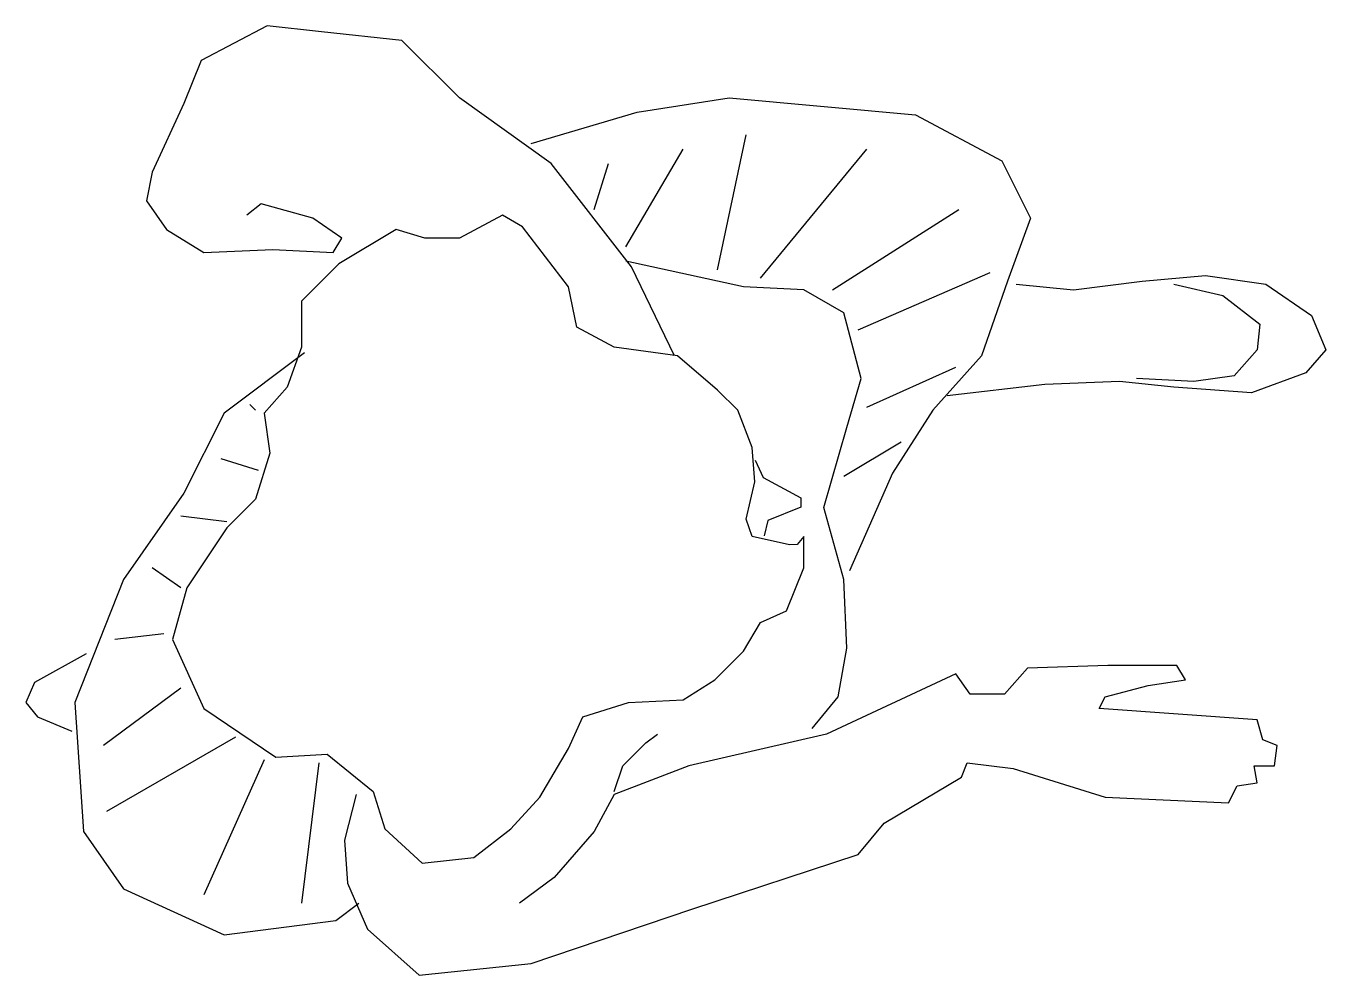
# Model space of a CAD drawing. Header units: millimetres. Extents: x -1486.648 to -1485.99, y 1865.214 to 1865.695.
import ezdxf

# ---------------------------------------------------------------- set-up
doc = ezdxf.new("R2010")
doc.units = ezdxf.units.MM
doc.header["$LTSCALE"] = 10
doc.layers.add('Humanos', color=2, linetype='Continuous')

msp = doc.modelspace()

# ---------------------------------------------------------------- linework, layer by layer
at = {"layer": 'Humanos'}
for p, q in [((-1486.29776, 1865.57172), (-1486.28323, 1865.63998)), ((-1486.34428, 1865.58334), (-1486.31521, 1865.63272)), ((-1486.27596, 1865.56736), (-1486.22218, 1865.63272)), ((-1486.36027, 1865.60222), (-1486.353, 1865.62546)), ((-1486.23962, 1865.56155), (-1486.17566, 1865.60222)), ((-1486.22654, 1865.54122), (-1486.15968, 1865.57027)), ((-1486.22218, 1865.50201), (-1486.17712, 1865.52234)), ((-1486.53179, 1865.50056), (-1486.53469, 1865.50346)), ((-1486.23381, 1865.46715), (-1486.20474, 1865.48458)), ((-1486.53033, 1865.47006), (-1486.54923, 1865.47587)), ((-1486.54632, 1865.44392), (-1486.56958, 1865.44682)), ((-1486.56958, 1865.41051), (-1486.58411, 1865.42068)), ((-1486.5783, 1865.38728), (-1486.60301, 1865.38437)), ((-1486.56958, 1865.35968), (-1486.60882, 1865.33064)), ((-1486.54196, 1865.33499), (-1486.60737, 1865.29723)), ((-1486.3341, 1865.33209), (-1486.32829, 1865.33644)), ((-1486.34573, 1865.32047), (-1486.3341, 1865.33209)), ((-1486.52742, 1865.32337), (-1486.55795, 1865.25512)), ((-1486.49981, 1865.32192), (-1486.50853, 1865.25076)), ((-1486.35009, 1865.3074), (-1486.34573, 1865.32047))]:
    msp.add_line(p, q, dxfattribs=at)
for points in [[(-1486.31957, 1865.52815), (-1486.34137, 1865.57317), (-1486.38207, 1865.62546), (-1486.42858, 1865.65886), (-1486.45765, 1865.6879), (-1486.49835, 1865.69226), (-1486.52597, 1865.69517), (-1486.5594, 1865.67774), (-1486.56812, 1865.65595), (-1486.58411, 1865.6211), (-1486.58702, 1865.60657), (-1486.57685, 1865.59205), (-1486.55795, 1865.58043), (-1486.52306, 1865.58189), (-1486.49254, 1865.58043), (-1486.48818, 1865.58769), (-1486.50271, 1865.59786), (-1486.52888, 1865.60512), (-1486.53615, 1865.59931)], [(-1486.39224, 1865.63562), (-1486.33846, 1865.6516), (-1486.29195, 1865.65886), (-1486.19747, 1865.65014), (-1486.15386, 1865.62691), (-1486.13933, 1865.59786), (-1486.15095, 1865.56591), (-1486.16404, 1865.52815), (-1486.18875, 1865.50056), (-1486.2091, 1865.46861), (-1486.2309, 1865.41923)], [(-1486.2498, 1865.33935), (-1486.23671, 1865.35532), (-1486.23235, 1865.38001), (-1486.23381, 1865.41487), (-1486.24398, 1865.45118), (-1486.23235, 1865.49184), (-1486.22508, 1865.51653), (-1486.23381, 1865.54993), (-1486.25416, 1865.56155), (-1486.28468, 1865.56301), (-1486.34428, 1865.57608)], [(-1486.14659, 1865.56446), (-1486.11752, 1865.56155), (-1486.08264, 1865.56591), (-1486.05066, 1865.56881), (-1486.02013, 1865.56446), (-1485.99688, 1865.54848), (-1485.98961, 1865.53105), (-1485.99978, 1865.51944), (-1486.0274, 1865.50927), (-1486.06665, 1865.51217), (-1486.09427, 1865.51508), (-1486.13206, 1865.51363), (-1486.18148, 1865.50782)], [(-1486.06665, 1865.56446), (-1486.04194, 1865.55865), (-1486.02304, 1865.54413), (-1486.02449, 1865.53105), (-1486.03612, 1865.51798), (-1486.05647, 1865.51508), (-1486.08554, 1865.51653)], [(-1486.50707, 1865.5296), (-1486.54777, 1865.4991), (-1486.56812, 1865.45844), (-1486.59865, 1865.41487), (-1486.62336, 1865.35242), (-1486.619, 1865.28707), (-1486.59865, 1865.25802), (-1486.54777, 1865.23478), (-1486.49109, 1865.24204), (-1486.47946, 1865.25076)], [(-1486.27882, 1865.47526), (-1486.2747, 1865.46642), (-1486.25563, 1865.45617), (-1486.25563, 1865.45145), (-1486.27234, 1865.44461), (-1486.27411, 1865.43695)], [(-1486.61754, 1865.37711), (-1486.64371, 1865.36259), (-1486.64807, 1865.35242), (-1486.64226, 1865.34516), (-1486.62481, 1865.3379)], [(-1486.48091, 1865.30595), (-1486.48672, 1865.28271), (-1486.48527, 1865.26092), (-1486.4751, 1865.23769), (-1486.44893, 1865.21445), (-1486.39224, 1865.22026), (-1486.31084, 1865.24785), (-1486.22654, 1865.27545), (-1486.21346, 1865.29142), (-1486.17421, 1865.31466), (-1486.1713, 1865.32192), (-1486.14805, 1865.31902), (-1486.10153, 1865.30449), (-1486.03903, 1865.30159), (-1486.03467, 1865.3103), (-1486.02449, 1865.31176), (-1486.02595, 1865.32047), (-1486.01577, 1865.32047), (-1486.01432, 1865.33064), (-1486.02159, 1865.33354), (-1486.02449, 1865.34371), (-1486.10444, 1865.34952), (-1486.10153, 1865.35532), (-1486.07973, 1865.36113), (-1486.06083, 1865.36404), (-1486.06519, 1865.3713), (-1486.10008, 1865.3713), (-1486.14078, 1865.36985), (-1486.15241, 1865.35678), (-1486.16985, 1865.35678), (-1486.17712, 1865.36694), (-1486.24253, 1865.33644), (-1486.3123, 1865.32047), (-1486.35009, 1865.30595), (-1486.36027, 1865.28707), (-1486.38062, 1865.26383), (-1486.39806, 1865.25076)]]:
    msp.add_lwpolyline(points, dxfattribs=at)
msp.add_lwpolyline([(-1486.25747, 1865.43245), (-1486.26142, 1865.4323), (-1486.28032, 1865.43665), (-1486.28323, 1865.44537), (-1486.27887, 1865.46425), (-1486.28032, 1865.48168), (-1486.28759, 1865.50056), (-1486.29776, 1865.51072), (-1486.31811, 1865.52815), (-1486.35009, 1865.53251), (-1486.36899, 1865.54267), (-1486.37335, 1865.56301), (-1486.3966, 1865.5935), (-1486.40678, 1865.59931), (-1486.42858, 1865.58769), (-1486.44603, 1865.58769), (-1486.46056, 1865.59205), (-1486.48963, 1865.57462), (-1486.50853, 1865.55574), (-1486.50853, 1865.53251), (-1486.5158, 1865.51217), (-1486.52742, 1865.4991), (-1486.52452, 1865.47877), (-1486.53179, 1865.45553), (-1486.54632, 1865.44101), (-1486.56667, 1865.41051), (-1486.57394, 1865.38437), (-1486.55795, 1865.34952), (-1486.52161, 1865.32483), (-1486.49545, 1865.32628), (-1486.47219, 1865.3074), (-1486.46638, 1865.28852), (-1486.44748, 1865.27109), (-1486.42131, 1865.274), (-1486.40242, 1865.28852), (-1486.38788, 1865.30449), (-1486.37335, 1865.32918), (-1486.36608, 1865.34516), (-1486.34282, 1865.35242), (-1486.31521, 1865.35387), (-1486.29922, 1865.36404), (-1486.28468, 1865.37856), (-1486.27596, 1865.39308), (-1486.26288, 1865.39889), (-1486.25416, 1865.42068), (-1486.25416, 1865.43665)], close=True, dxfattribs=at)

doc.saveas('drawing.dxf')
